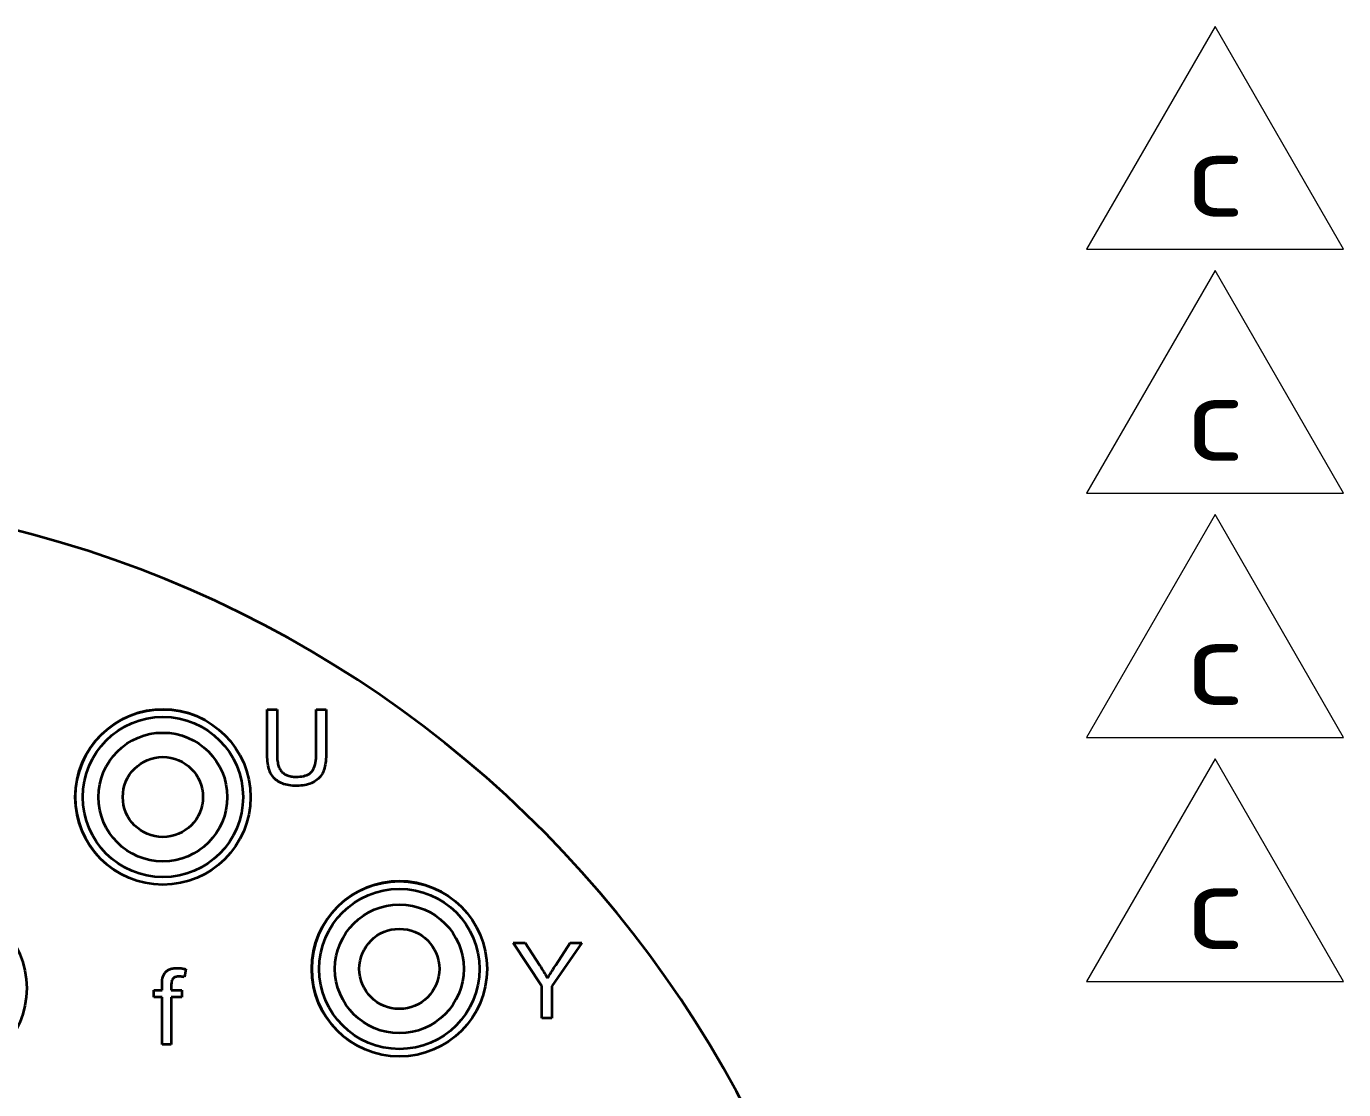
# Model space of a CAD drawing. Extents: x 23 to 472, y 3 to 294.
# Drawn here: x 153.63 to 173.35, y 117.02 to 132.94 of the extents above; entities that cross this region are included whole.
import ezdxf
from ezdxf.enums import TextEntityAlignment as Align

# ---------------------------------------------------------------- set-up
doc = ezdxf.new("R2010")
doc.units = 0
doc.layers.get('0').update_dxf_attribs({"lineweight": 13})
doc.styles.get("Standard").update_dxf_attribs({"font": 'isocp.shx'})

# ---------------------------------------------------------------- blocks, each defined once
blk = doc.blocks.new('BLOCK4591')
at = {"color": 3, "lineweight": 13}
blk.add_lwpolyline([(77.058, 55.748), (84.758, 55.748), (80.908, 62.417)], close=True, dxfattribs=at)
blk.add_text('c', height=2.6, dxfattribs=at).set_placement((80, 56.712), (81.816, 56.712), align=Align.FIT)
blk = doc.blocks.new('BLOCK4592')
at = {"color": 3, "lineweight": 13}
blk.add_lwpolyline([(77.058, 48.438), (84.758, 48.438), (80.908, 55.106)], close=True, dxfattribs=at)
blk.add_text('c', height=2.6, dxfattribs=at).set_placement((80, 49.401), (81.816, 49.401), align=Align.FIT)
blk = doc.blocks.new('BLOCK4593')
at = {"color": 3, "lineweight": 13}
blk.add_lwpolyline([(77.058, 41.127), (84.758, 41.127), (80.908, 47.796)], close=True, dxfattribs=at)
blk.add_text('c', height=2.6, dxfattribs=at).set_placement((80, 42.091), (81.816, 42.091), align=Align.FIT)
blk = doc.blocks.new('BLOCK4594')
at = {"color": 3, "lineweight": 13}
blk.add_lwpolyline([(77.058, 33.816), (84.758, 33.816), (80.908, 40.485)], close=True, dxfattribs=at)
blk.add_text('c', height=2.6, dxfattribs=at).set_placement((80, 34.78), (81.816, 34.78), align=Align.FIT)

msp = doc.modelspace()

# ---------------------------------------------------------------- linework, layer by layer
at = {"color": 7, "lineweight": 35, "ltscale": 0.003722}
for p, q in [((157.2314, 122.7146), (157.3802, 122.7146)), ((157.9673, 122.7146), (158.1162, 122.7146)), ((161.4955, 118.0932), (161.3466, 118.0932))]:
    msp.add_line(p, q, dxfattribs=at)
at = {"color": 7, "lineweight": 35, "ltscale": 0.016249}
for p, q in [((157.2314, 122.0647), (157.2314, 122.7146)), ((158.1162, 122.7146), (158.1162, 122.0647))]:
    msp.add_line(p, q, dxfattribs=at)
at = {"color": 7, "lineweight": 35, "ltscale": 0.01623}
for p, q in [((157.3802, 122.7146), (157.3802, 122.0654)), ((157.9673, 122.0654), (157.9673, 122.7146))]:
    msp.add_line(p, q, dxfattribs=at)
at = {"color": 7, "lineweight": 35, "ltscale": 0.000875261}
msp.add_line((157.2318, 122.0297), (157.2314, 122.0647), dxfattribs=at)
at = {"color": 7, "lineweight": 35, "ltscale": 0.000838025}
msp.add_line((157.2331, 121.9962), (157.2318, 122.0297), dxfattribs=at)
at = {"color": 7, "lineweight": 35, "ltscale": 0.000801175}
msp.add_line((157.2352, 121.9642), (157.2331, 121.9962), dxfattribs=at)
at = {"color": 7, "lineweight": 35, "ltscale": 0.000765594}
msp.add_line((157.2383, 121.9337), (157.2352, 121.9642), dxfattribs=at)
at = {"color": 7, "lineweight": 35, "ltscale": 0.000730276}
msp.add_line((157.2421, 121.9048), (157.2383, 121.9337), dxfattribs=at)
at = {"color": 7, "lineweight": 35, "ltscale": 0.000696182}
msp.add_line((157.2468, 121.8773), (157.2421, 121.9048), dxfattribs=at)
at = {"color": 7, "lineweight": 35, "ltscale": 0.000663437}
msp.add_line((157.2524, 121.8514), (157.2468, 121.8773), dxfattribs=at)
at = {"color": 7, "lineweight": 35, "ltscale": 0.000713564}
msp.add_line((157.3802, 122.0654), (157.3805, 122.0369), dxfattribs=at)
at = {"color": 7, "lineweight": 35, "ltscale": 0.000675512}
msp.add_line((157.3805, 122.0369), (157.3813, 122.0099), dxfattribs=at)
at = {"color": 7, "lineweight": 35, "ltscale": 0.000637192}
msp.add_line((157.3813, 122.0099), (157.3827, 121.9844), dxfattribs=at)
at = {"color": 7, "lineweight": 35, "ltscale": 0.000599862}
msp.add_line((157.3827, 121.9844), (157.3846, 121.9605), dxfattribs=at)
at = {"color": 7, "lineweight": 35, "ltscale": 0.000562671}
msp.add_line((157.3846, 121.9605), (157.3871, 121.9381), dxfattribs=at)
at = {"color": 7, "lineweight": 35, "ltscale": 0.000526074}
msp.add_line((157.3871, 121.9381), (157.3901, 121.9173), dxfattribs=at)
at = {"color": 7, "lineweight": 35, "ltscale": 0.000490397}
msp.add_line((157.3901, 121.9173), (157.3936, 121.898), dxfattribs=at)
at = {"color": 7, "lineweight": 35, "ltscale": 0.000455362}
msp.add_line((157.3936, 121.898), (157.3977, 121.8803), dxfattribs=at)
at = {"color": 7, "lineweight": 35, "ltscale": 0.000421083}
msp.add_line((157.3977, 121.8803), (157.4023, 121.8641), dxfattribs=at)
at = {"color": 7, "lineweight": 35, "ltscale": 0.000707742}
msp.add_line((157.9422, 121.8607), (157.9498, 121.888), dxfattribs=at)
at = {"color": 7, "lineweight": 35, "ltscale": 0.00076616}
msp.add_line((157.9498, 121.888), (157.9561, 121.918), dxfattribs=at)
at = {"color": 7, "lineweight": 35, "ltscale": 0.000827596}
msp.add_line((157.9561, 121.918), (157.961, 121.9507), dxfattribs=at)
at = {"color": 7, "lineweight": 35, "ltscale": 0.000891803}
msp.add_line((157.961, 121.9507), (157.9645, 121.9862), dxfattribs=at)
at = {"color": 7, "lineweight": 35, "ltscale": 0.000957289}
msp.add_line((157.9645, 121.9862), (157.9666, 122.0244), dxfattribs=at)
at = {"color": 7, "lineweight": 35, "ltscale": 0.001025}
msp.add_line((157.9666, 122.0244), (157.9673, 122.0654), dxfattribs=at)
at = {"color": 7, "lineweight": 35, "ltscale": 0.000633184}
msp.add_line((158.1024, 121.8863), (158.0974, 121.8614), dxfattribs=at)
at = {"color": 7, "lineweight": 35, "ltscale": 0.000664482}
msp.add_line((158.1066, 121.9125), (158.1024, 121.8863), dxfattribs=at)
at = {"color": 7, "lineweight": 35, "ltscale": 0.000696021}
msp.add_line((158.11, 121.9402), (158.1066, 121.9125), dxfattribs=at)
at = {"color": 7, "lineweight": 35, "ltscale": 0.000728958}
msp.add_line((158.1127, 121.9692), (158.11, 121.9402), dxfattribs=at)
at = {"color": 7, "lineweight": 35, "ltscale": 0.000762242}
msp.add_line((158.1146, 121.9996), (158.1127, 121.9692), dxfattribs=at)
at = {"color": 7, "lineweight": 35, "ltscale": 0.000796181}
msp.add_line((158.1158, 122.0314), (158.1146, 121.9996), dxfattribs=at)
at = {"color": 7, "lineweight": 35, "ltscale": 0.000830604}
msp.add_line((158.1162, 122.0647), (158.1158, 122.0314), dxfattribs=at)
at = {"color": 7, "lineweight": 35, "ltscale": 0.000631448}
msp.add_line((157.2589, 121.8269), (157.2524, 121.8514), dxfattribs=at)
at = {"color": 7, "lineweight": 35, "ltscale": 0.000601242}
msp.add_line((157.2662, 121.804), (157.2589, 121.8269), dxfattribs=at)
at = {"color": 7, "lineweight": 35, "ltscale": 0.000572305}
msp.add_line((157.2743, 121.7826), (157.2662, 121.804), dxfattribs=at)
at = {"color": 7, "lineweight": 35, "ltscale": 0.000553755}
msp.add_line((157.2835, 121.7625), (157.2743, 121.7826), dxfattribs=at)
at = {"color": 7, "lineweight": 35, "ltscale": 0.000544541}
msp.add_line((157.2938, 121.7433), (157.2835, 121.7625), dxfattribs=at)
at = {"color": 7, "lineweight": 35, "ltscale": 0.000538101}
msp.add_line((157.3053, 121.7251), (157.2938, 121.7433), dxfattribs=at)
at = {"color": 7, "lineweight": 35, "ltscale": 0.00053383}
msp.add_line((157.3179, 121.7079), (157.3053, 121.7251), dxfattribs=at)
at = {"color": 7, "lineweight": 35, "ltscale": 0.000532871}
msp.add_line((157.3317, 121.6916), (157.3179, 121.7079), dxfattribs=at)
at = {"color": 7, "lineweight": 35, "ltscale": 0.000533907}
msp.add_line((157.3466, 121.6763), (157.3317, 121.6916), dxfattribs=at)
at = {"color": 7, "lineweight": 35, "ltscale": 0.000388917}
msp.add_line((157.4023, 121.8641), (157.4075, 121.8494), dxfattribs=at)
at = {"color": 7, "lineweight": 35, "ltscale": 0.000369204}
msp.add_line((157.4075, 121.8494), (157.4133, 121.8358), dxfattribs=at)
at = {"color": 7, "lineweight": 35, "ltscale": 0.000363389}
msp.add_line((157.4133, 121.8358), (157.4199, 121.8229), dxfattribs=at)
at = {"color": 7, "lineweight": 35, "ltscale": 0.00035873}
msp.add_line((157.4199, 121.8229), (157.4274, 121.8106), dxfattribs=at)
at = {"color": 7, "lineweight": 35, "ltscale": 0.000356313}
msp.add_line((157.4274, 121.8106), (157.4355, 121.7989), dxfattribs=at)
at = {"color": 7, "lineweight": 35, "ltscale": 0.000355275}
msp.add_line((157.4355, 121.7989), (157.4445, 121.7879), dxfattribs=at)
at = {"color": 7, "lineweight": 35, "ltscale": 0.000356231}
msp.add_line((157.4445, 121.7879), (157.4543, 121.7775), dxfattribs=at)
at = {"color": 7, "lineweight": 35, "ltscale": 0.000358961}
msp.add_line((157.4543, 121.7775), (157.4648, 121.7678), dxfattribs=at)
at = {"color": 7, "lineweight": 35, "ltscale": 0.00036322}
msp.add_line((157.4648, 121.7678), (157.4761, 121.7587), dxfattribs=at)
at = {"color": 7, "lineweight": 35, "ltscale": 0.000369313}
msp.add_line((157.4761, 121.7587), (157.4882, 121.7502), dxfattribs=at)
at = {"color": 7, "lineweight": 35, "ltscale": 0.000377087}
msp.add_line((157.4882, 121.7502), (157.5011, 121.7424), dxfattribs=at)
at = {"color": 7, "lineweight": 35, "ltscale": 0.000383406}
msp.add_line((157.5011, 121.7424), (157.5147, 121.7352), dxfattribs=at)
at = {"color": 7, "lineweight": 35, "ltscale": 0.000388641}
msp.add_line((157.5147, 121.7352), (157.5289, 121.7288), dxfattribs=at)
at = {"color": 7, "lineweight": 35, "ltscale": 0.000394825}
msp.add_line((157.5289, 121.7288), (157.5436, 121.7232), dxfattribs=at)
at = {"color": 7, "lineweight": 35, "ltscale": 0.000402378}
msp.add_line((157.5436, 121.7232), (157.5589, 121.7183), dxfattribs=at)
at = {"color": 7, "lineweight": 35, "ltscale": 0.000411713}
msp.add_line((157.5589, 121.7183), (157.5749, 121.7142), dxfattribs=at)
at = {"color": 7, "lineweight": 35, "ltscale": 0.000421711}
msp.add_line((157.5749, 121.7142), (157.5914, 121.7108), dxfattribs=at)
at = {"color": 7, "lineweight": 35, "ltscale": 0.000433052}
msp.add_line((157.5914, 121.7108), (157.6085, 121.7081), dxfattribs=at)
at = {"color": 7, "lineweight": 35, "ltscale": 0.000445075}
msp.add_line((157.6085, 121.7081), (157.6262, 121.7063), dxfattribs=at)
at = {"color": 7, "lineweight": 35, "ltscale": 0.000458357}
msp.add_line((157.6262, 121.7063), (157.6445, 121.7051), dxfattribs=at)
at = {"color": 7, "lineweight": 35, "ltscale": 0.000472163}
msp.add_line((157.6445, 121.7051), (157.6634, 121.7047), dxfattribs=at)
at = {"color": 7, "lineweight": 35, "ltscale": 0.000797861}
msp.add_line((157.6634, 121.7047), (157.6953, 121.7055), dxfattribs=at)
at = {"color": 7, "lineweight": 35, "ltscale": 0.000752543}
msp.add_line((157.6953, 121.7055), (157.7253, 121.7077), dxfattribs=at)
at = {"color": 7, "lineweight": 35, "ltscale": 0.000709079}
msp.add_line((157.7253, 121.7077), (157.7535, 121.7115), dxfattribs=at)
at = {"color": 7, "lineweight": 35, "ltscale": 0.000668817}
msp.add_line((157.7535, 121.7115), (157.7797, 121.7167), dxfattribs=at)
at = {"color": 7, "lineweight": 35, "ltscale": 0.000631144}
msp.add_line((157.7797, 121.7167), (157.804, 121.7234), dxfattribs=at)
at = {"color": 7, "lineweight": 35, "ltscale": 0.00059781}
msp.add_line((157.804, 121.7234), (157.8265, 121.7315), dxfattribs=at)
at = {"color": 7, "lineweight": 35, "ltscale": 0.000568506}
msp.add_line((157.8265, 121.7315), (157.8471, 121.7412), dxfattribs=at)
at = {"color": 7, "lineweight": 35, "ltscale": 0.000544148}
msp.add_line((157.8471, 121.7412), (157.8658, 121.7524), dxfattribs=at)
at = {"color": 7, "lineweight": 35, "ltscale": 0.000525853}
msp.add_line((157.8658, 121.7524), (157.8826, 121.765), dxfattribs=at)
at = {"color": 7, "lineweight": 35, "ltscale": 0.000513843}
msp.add_line((157.8826, 121.765), (157.8975, 121.7792), dxfattribs=at)
at = {"color": 7, "lineweight": 35, "ltscale": 0.000524621}
msp.add_line((157.8975, 121.7792), (157.9107, 121.7955), dxfattribs=at)
at = {"color": 7, "lineweight": 35, "ltscale": 0.000560226}
msp.add_line((157.9107, 121.7955), (157.9226, 121.8145), dxfattribs=at)
at = {"color": 7, "lineweight": 35, "ltscale": 0.000603727}
msp.add_line((157.9226, 121.8145), (157.9331, 121.8362), dxfattribs=at)
at = {"color": 7, "lineweight": 35, "ltscale": 0.000653209}
msp.add_line((157.9331, 121.8362), (157.9422, 121.8607), dxfattribs=at)
at = {"color": 7, "lineweight": 35, "ltscale": 0.000544906}
msp.add_line((158.0095, 121.689), (157.9938, 121.6739), dxfattribs=at)
at = {"color": 7, "lineweight": 35, "ltscale": 0.000536678}
msp.add_line((158.024, 121.7048), (158.0095, 121.689), dxfattribs=at)
at = {"color": 7, "lineweight": 35, "ltscale": 0.000530955}
msp.add_line((158.0372, 121.7215), (158.024, 121.7048), dxfattribs=at)
at = {"color": 7, "lineweight": 35, "ltscale": 0.000527041}
msp.add_line((158.0492, 121.7388), (158.0372, 121.7215), dxfattribs=at)
at = {"color": 7, "lineweight": 35, "ltscale": 0.000526387}
msp.add_line((158.06, 121.7569), (158.0492, 121.7388), dxfattribs=at)
at = {"color": 7, "lineweight": 35, "ltscale": 0.000527664}
msp.add_line((158.0695, 121.7757), (158.06, 121.7569), dxfattribs=at)
at = {"color": 7, "lineweight": 35, "ltscale": 0.00053166}
msp.add_line((158.0778, 121.7953), (158.0695, 121.7757), dxfattribs=at)
at = {"color": 7, "lineweight": 35, "ltscale": 0.000547363}
msp.add_line((158.0851, 121.8159), (158.0778, 121.7953), dxfattribs=at)
at = {"color": 7, "lineweight": 35, "ltscale": 0.000574917}
msp.add_line((158.0916, 121.838), (158.0851, 121.8159), dxfattribs=at)
at = {"color": 7, "lineweight": 35, "ltscale": 0.000603642}
msp.add_line((158.0974, 121.8614), (158.0916, 121.838), dxfattribs=at)
at = {"color": 7, "lineweight": 35, "ltscale": 0.000538233}
msp.add_line((157.3627, 121.662), (157.3466, 121.6763), dxfattribs=at)
at = {"color": 7, "lineweight": 35, "ltscale": 0.000544515}
msp.add_line((157.3799, 121.6487), (157.3627, 121.662), dxfattribs=at)
at = {"color": 7, "lineweight": 35, "ltscale": 0.000553713}
msp.add_line((157.3983, 121.6363), (157.3799, 121.6487), dxfattribs=at)
at = {"color": 7, "lineweight": 35, "ltscale": 0.000565145}
msp.add_line((157.4179, 121.6249), (157.3983, 121.6363), dxfattribs=at)
at = {"color": 7, "lineweight": 35, "ltscale": 0.000578197}
msp.add_line((157.4385, 121.6146), (157.4179, 121.6249), dxfattribs=at)
at = {"color": 7, "lineweight": 35, "ltscale": 0.000592668}
msp.add_line((157.4604, 121.6053), (157.4385, 121.6146), dxfattribs=at)
at = {"color": 7, "lineweight": 35, "ltscale": 0.000610098}
msp.add_line((157.4833, 121.5971), (157.4604, 121.6053), dxfattribs=at)
at = {"color": 7, "lineweight": 35, "ltscale": 0.000628766}
msp.add_line((157.5075, 121.5901), (157.4833, 121.5971), dxfattribs=at)
at = {"color": 7, "lineweight": 35, "ltscale": 0.000649527}
msp.add_line((157.5328, 121.5841), (157.5075, 121.5901), dxfattribs=at)
at = {"color": 7, "lineweight": 35, "ltscale": 0.0006722}
msp.add_line((157.5592, 121.5792), (157.5328, 121.5841), dxfattribs=at)
at = {"color": 7, "lineweight": 35, "ltscale": 0.000696342}
msp.add_line((157.5868, 121.5754), (157.5592, 121.5792), dxfattribs=at)
at = {"color": 7, "lineweight": 35, "ltscale": 0.000721625}
msp.add_line((157.6155, 121.5726), (157.5868, 121.5754), dxfattribs=at)
at = {"color": 7, "lineweight": 35, "ltscale": 0.000748419}
msp.add_line((157.6454, 121.571), (157.6155, 121.5726), dxfattribs=at)
at = {"color": 7, "lineweight": 35, "ltscale": 0.000776029}
msp.add_line((157.6765, 121.5705), (157.6454, 121.571), dxfattribs=at)
at = {"color": 7, "lineweight": 35, "ltscale": 0.000798074}
msp.add_line((157.7084, 121.5711), (157.6765, 121.5705), dxfattribs=at)
at = {"color": 7, "lineweight": 35, "ltscale": 0.000767917}
msp.add_line((157.739, 121.573), (157.7084, 121.5711), dxfattribs=at)
at = {"color": 7, "lineweight": 35, "ltscale": 0.000739419}
msp.add_line((157.7684, 121.5761), (157.739, 121.573), dxfattribs=at)
at = {"color": 7, "lineweight": 35, "ltscale": 0.000712575}
msp.add_line((157.7966, 121.5805), (157.7684, 121.5761), dxfattribs=at)
at = {"color": 7, "lineweight": 35, "ltscale": 0.000687189}
msp.add_line((157.8235, 121.5861), (157.7966, 121.5805), dxfattribs=at)
at = {"color": 7, "lineweight": 35, "ltscale": 0.000664087}
msp.add_line((157.8492, 121.593), (157.8235, 121.5861), dxfattribs=at)
at = {"color": 7, "lineweight": 35, "ltscale": 0.000643172}
msp.add_line((157.8736, 121.6011), (157.8492, 121.593), dxfattribs=at)
at = {"color": 7, "lineweight": 35, "ltscale": 0.000624531}
msp.add_line((157.8967, 121.6105), (157.8736, 121.6011), dxfattribs=at)
at = {"color": 7, "lineweight": 35, "ltscale": 0.000608694}
msp.add_line((157.9186, 121.6211), (157.8967, 121.6105), dxfattribs=at)
at = {"color": 7, "lineweight": 35, "ltscale": 0.000595858}
msp.add_line((157.9393, 121.633), (157.9186, 121.6211), dxfattribs=at)
at = {"color": 7, "lineweight": 35, "ltscale": 0.000582276}
msp.add_line((157.9587, 121.6459), (157.9393, 121.633), dxfattribs=at)
at = {"color": 7, "lineweight": 35, "ltscale": 0.000567911}
msp.add_line((157.9769, 121.6595), (157.9587, 121.6459), dxfattribs=at)
at = {"color": 7, "lineweight": 35, "ltscale": 0.00055539}
msp.add_line((157.9938, 121.6739), (157.9769, 121.6595), dxfattribs=at)
at = {"color": 7, "lineweight": 35, "ltscale": 0.004528}
msp.add_line((160.9131, 119.2182), (161.0942, 119.2182), dxfattribs=at)
at = {"color": 7, "lineweight": 35, "ltscale": 0.019501}
msp.add_line((161.3466, 118.5697), (160.9131, 119.2182), dxfattribs=at)
at = {"color": 7, "lineweight": 35, "ltscale": 0.010131}
msp.add_line((161.0942, 119.2182), (161.3159, 118.879), dxfattribs=at)
at = {"color": 7, "lineweight": 35, "ltscale": 0.019717}
msp.add_line((161.9444, 119.2182), (161.4955, 118.5697), dxfattribs=at)
at = {"color": 7, "lineweight": 35, "ltscale": 0.009902}
msp.add_line((161.5531, 118.8874), (161.771, 119.2182), dxfattribs=at)
at = {"color": 7, "lineweight": 35, "ltscale": 0.004336}
msp.add_line((161.771, 119.2182), (161.9444, 119.2182), dxfattribs=at)
at = {"color": 7, "lineweight": 35, "ltscale": 0.000221401}
msp.add_line((155.6714, 118.7127), (155.6742, 118.7211), dxfattribs=at)
at = {"color": 7, "lineweight": 35, "ltscale": 0.000284499}
msp.add_line((155.6742, 118.7211), (155.6785, 118.7316), dxfattribs=at)
at = {"color": 7, "lineweight": 35, "ltscale": 0.000281257}
msp.add_line((155.6785, 118.7316), (155.6834, 118.7418), dxfattribs=at)
at = {"color": 7, "lineweight": 35, "ltscale": 0.00027942}
msp.add_line((155.6834, 118.7418), (155.6889, 118.7515), dxfattribs=at)
at = {"color": 7, "lineweight": 35, "ltscale": 0.000278696}
msp.add_line((155.6889, 118.7515), (155.695, 118.7608), dxfattribs=at)
at = {"color": 7, "lineweight": 35, "ltscale": 0.000279057}
msp.add_line((155.695, 118.7608), (155.7017, 118.7697), dxfattribs=at)
at = {"color": 7, "lineweight": 35, "ltscale": 0.000280778}
msp.add_line((155.7017, 118.7697), (155.709, 118.7782), dxfattribs=at)
at = {"color": 7, "lineweight": 35, "ltscale": 0.00028325}
msp.add_line((155.709, 118.7782), (155.717, 118.7863), dxfattribs=at)
at = {"color": 7, "lineweight": 35, "ltscale": 0.000287447}
msp.add_line((155.717, 118.7863), (155.7255, 118.794), dxfattribs=at)
at = {"color": 7, "lineweight": 35, "ltscale": 0.000292182}
msp.add_line((155.7255, 118.794), (155.7346, 118.8013), dxfattribs=at)
at = {"color": 7, "lineweight": 35, "ltscale": 0.000298289}
msp.add_line((155.7346, 118.8013), (155.7444, 118.8082), dxfattribs=at)
at = {"color": 7, "lineweight": 35, "ltscale": 0.000305686}
msp.add_line((155.7444, 118.8082), (155.7548, 118.8145), dxfattribs=at)
at = {"color": 7, "lineweight": 35, "ltscale": 0.00031527}
msp.add_line((155.7548, 118.8145), (155.7661, 118.8202), dxfattribs=at)
at = {"color": 7, "lineweight": 35, "ltscale": 0.000326706}
msp.add_line((155.7661, 118.8202), (155.7782, 118.8252), dxfattribs=at)
at = {"color": 7, "lineweight": 35, "ltscale": 0.000339636}
msp.add_line((155.7782, 118.8252), (155.791, 118.8295), dxfattribs=at)
at = {"color": 7, "lineweight": 35, "ltscale": 0.000354007}
msp.add_line((155.791, 118.8295), (155.8047, 118.8332), dxfattribs=at)
at = {"color": 7, "lineweight": 35, "ltscale": 0.000369945}
msp.add_line((155.8047, 118.8332), (155.8192, 118.8362), dxfattribs=at)
at = {"color": 7, "lineweight": 35, "ltscale": 0.000386668}
msp.add_line((155.8192, 118.8362), (155.8345, 118.8386), dxfattribs=at)
at = {"color": 7, "lineweight": 35, "ltscale": 0.000404426}
msp.add_line((155.8345, 118.8386), (155.8506, 118.8402), dxfattribs=at)
at = {"color": 7, "lineweight": 35, "ltscale": 0.000423301}
msp.add_line((155.8506, 118.8402), (155.8675, 118.8412), dxfattribs=at)
at = {"color": 7, "lineweight": 35, "ltscale": 0.000442672}
msp.add_line((155.8675, 118.8412), (155.8852, 118.8416), dxfattribs=at)
at = {"color": 7, "lineweight": 35, "ltscale": 0.000294714}
msp.add_line((155.8852, 118.8416), (155.897, 118.8414), dxfattribs=at)
at = {"color": 7, "lineweight": 35, "ltscale": 0.000301151}
msp.add_line((155.897, 118.8414), (155.909, 118.841), dxfattribs=at)
at = {"color": 7, "lineweight": 35, "ltscale": 0.000307474}
msp.add_line((155.909, 118.841), (155.9213, 118.8403), dxfattribs=at)
at = {"color": 7, "lineweight": 35, "ltscale": 0.000313937}
msp.add_line((155.9213, 118.8403), (155.9338, 118.8394), dxfattribs=at)
at = {"color": 7, "lineweight": 35, "ltscale": 0.000320785}
msp.add_line((155.9338, 118.8394), (155.9466, 118.8381), dxfattribs=at)
at = {"color": 7, "lineweight": 35, "ltscale": 0.000327511}
msp.add_line((155.9466, 118.8381), (155.9596, 118.8366), dxfattribs=at)
at = {"color": 7, "lineweight": 35, "ltscale": 0.000334623}
msp.add_line((155.9596, 118.8366), (155.9729, 118.8348), dxfattribs=at)
at = {"color": 7, "lineweight": 35, "ltscale": 0.000341543}
msp.add_line((155.9729, 118.8348), (155.9864, 118.8327), dxfattribs=at)
at = {"color": 7, "lineweight": 35, "ltscale": 0.000348859}
msp.add_line((155.9864, 118.8327), (156.0001, 118.8304), dxfattribs=at)
at = {"color": 7, "lineweight": 35, "ltscale": 0.003056}
msp.add_line((156.0141, 118.8277), (155.9934, 118.7073), dxfattribs=at)
at = {"color": 7, "lineweight": 35, "ltscale": 0.000356044}
msp.add_line((156.0001, 118.8304), (156.0141, 118.8277), dxfattribs=at)
at = {"color": 7, "lineweight": 35, "ltscale": 0.00056498}
msp.add_line((161.3159, 118.879), (161.3281, 118.86), dxfattribs=at)
at = {"color": 7, "lineweight": 35, "ltscale": 0.000562852}
msp.add_line((161.3281, 118.86), (161.3402, 118.8409), dxfattribs=at)
at = {"color": 7, "lineweight": 35, "ltscale": 0.000560554}
msp.add_line((161.3402, 118.8409), (161.352, 118.8219), dxfattribs=at)
at = {"color": 7, "lineweight": 35, "ltscale": 0.000558305}
msp.add_line((161.352, 118.8219), (161.3637, 118.8029), dxfattribs=at)
at = {"color": 7, "lineweight": 35, "ltscale": 0.000556223}
msp.add_line((161.3637, 118.8029), (161.3752, 118.7838), dxfattribs=at)
at = {"color": 7, "lineweight": 35, "ltscale": 0.000554004}
msp.add_line((161.3752, 118.7838), (161.3866, 118.7648), dxfattribs=at)
at = {"color": 7, "lineweight": 35, "ltscale": 0.000551817}
msp.add_line((161.3866, 118.7648), (161.3978, 118.7458), dxfattribs=at)
at = {"color": 7, "lineweight": 35, "ltscale": 0.000549671}
msp.add_line((161.3978, 118.7458), (161.4088, 118.7267), dxfattribs=at)
at = {"color": 7, "lineweight": 35, "ltscale": 0.000547517}
msp.add_line((161.4088, 118.7267), (161.4196, 118.7077), dxfattribs=at)
at = {"color": 7, "lineweight": 35, "ltscale": 0.000531309}
msp.add_line((161.4406, 118.7065), (161.4514, 118.7249), dxfattribs=at)
at = {"color": 7, "lineweight": 35, "ltscale": 0.000546199}
msp.add_line((161.4514, 118.7249), (161.4626, 118.7436), dxfattribs=at)
at = {"color": 7, "lineweight": 35, "ltscale": 0.000561622}
msp.add_line((161.4626, 118.7436), (161.4742, 118.7628), dxfattribs=at)
at = {"color": 7, "lineweight": 35, "ltscale": 0.000576406}
msp.add_line((161.4742, 118.7628), (161.4863, 118.7825), dxfattribs=at)
at = {"color": 7, "lineweight": 35, "ltscale": 0.000591629}
msp.add_line((161.4863, 118.7825), (161.4988, 118.8026), dxfattribs=at)
at = {"color": 7, "lineweight": 35, "ltscale": 0.00060668}
msp.add_line((161.4988, 118.8026), (161.5117, 118.8231), dxfattribs=at)
at = {"color": 7, "lineweight": 35, "ltscale": 0.000621938}
msp.add_line((161.5117, 118.8231), (161.5251, 118.8441), dxfattribs=at)
at = {"color": 7, "lineweight": 35, "ltscale": 0.000637018}
msp.add_line((161.5251, 118.8441), (161.5388, 118.8655), dxfattribs=at)
at = {"color": 7, "lineweight": 35, "ltscale": 0.000652316}
msp.add_line((161.5388, 118.8655), (161.5531, 118.8874), dxfattribs=at)
at = {"color": 7, "lineweight": 35, "ltscale": 0.000399992}
msp.add_line((155.6596, 118.5991), (155.6597, 118.6151), dxfattribs=at)
at = {"color": 7, "lineweight": 35, "ltscale": 0.002168}
msp.add_line((155.6596, 118.5123), (155.6596, 118.5991), dxfattribs=at)
at = {"color": 7, "lineweight": 35, "ltscale": 0.000378962}
msp.add_line((155.6597, 118.6151), (155.6602, 118.6302), dxfattribs=at)
at = {"color": 7, "lineweight": 35, "ltscale": 0.000358386}
msp.add_line((155.6602, 118.6302), (155.6609, 118.6445), dxfattribs=at)
at = {"color": 7, "lineweight": 35, "ltscale": 0.000337693}
msp.add_line((155.6609, 118.6445), (155.6619, 118.658), dxfattribs=at)
at = {"color": 7, "lineweight": 35, "ltscale": 0.000317263}
msp.add_line((155.6619, 118.658), (155.6632, 118.6706), dxfattribs=at)
at = {"color": 7, "lineweight": 35, "ltscale": 0.000297144}
msp.add_line((155.6632, 118.6706), (155.6648, 118.6824), dxfattribs=at)
at = {"color": 7, "lineweight": 35, "ltscale": 0.000277551}
msp.add_line((155.6648, 118.6824), (155.6667, 118.6933), dxfattribs=at)
at = {"color": 7, "lineweight": 35, "ltscale": 0.00025791}
msp.add_line((155.6667, 118.6933), (155.6689, 118.7034), dxfattribs=at)
at = {"color": 7, "lineweight": 35, "ltscale": 0.000239365}
msp.add_line((155.6689, 118.7034), (155.6714, 118.7127), dxfattribs=at)
at = {"color": 7, "lineweight": 35, "ltscale": 0.000356554}
msp.add_line((155.7972, 118.6018), (155.7969, 118.5876), dxfattribs=at)
at = {"color": 7, "lineweight": 35, "ltscale": 0.00188}
msp.add_line((155.7969, 118.5876), (155.7969, 118.5123), dxfattribs=at)
at = {"color": 7, "lineweight": 35, "ltscale": 0.000333867}
msp.add_line((155.798, 118.6151), (155.7972, 118.6018), dxfattribs=at)
at = {"color": 7, "lineweight": 35, "ltscale": 0.000311557}
msp.add_line((155.7993, 118.6275), (155.798, 118.6151), dxfattribs=at)
at = {"color": 7, "lineweight": 35, "ltscale": 0.000290022}
msp.add_line((155.8011, 118.639), (155.7993, 118.6275), dxfattribs=at)
at = {"color": 7, "lineweight": 35, "ltscale": 0.000269668}
msp.add_line((155.8035, 118.6495), (155.8011, 118.639), dxfattribs=at)
at = {"color": 7, "lineweight": 35, "ltscale": 0.000250011}
msp.add_line((155.8063, 118.6591), (155.8035, 118.6495), dxfattribs=at)
at = {"color": 7, "lineweight": 35, "ltscale": 0.00023229}
msp.add_line((155.8097, 118.6678), (155.8063, 118.6591), dxfattribs=at)
at = {"color": 7, "lineweight": 35, "ltscale": 0.000216226}
msp.add_line((155.8136, 118.6755), (155.8097, 118.6678), dxfattribs=at)
at = {"color": 7, "lineweight": 35, "ltscale": 0.000202512}
msp.add_line((155.8181, 118.6822), (155.8136, 118.6755), dxfattribs=at)
at = {"color": 7, "lineweight": 35, "ltscale": 0.000191408}
msp.add_line((155.823, 118.6881), (155.8181, 118.6822), dxfattribs=at)
at = {"color": 7, "lineweight": 35, "ltscale": 0.000189147}
msp.add_line((155.8286, 118.6932), (155.823, 118.6881), dxfattribs=at)
at = {"color": 7, "lineweight": 35, "ltscale": 0.000195093}
msp.add_line((155.835, 118.6978), (155.8286, 118.6932), dxfattribs=at)
at = {"color": 7, "lineweight": 35, "ltscale": 0.000202992}
msp.add_line((155.842, 118.7018), (155.835, 118.6978), dxfattribs=at)
at = {"color": 7, "lineweight": 35, "ltscale": 0.000213737}
msp.add_line((155.8498, 118.7053), (155.842, 118.7018), dxfattribs=at)
at = {"color": 7, "lineweight": 35, "ltscale": 0.000225571}
msp.add_line((155.8583, 118.7082), (155.8498, 118.7053), dxfattribs=at)
at = {"color": 7, "lineweight": 35, "ltscale": 0.000239556}
msp.add_line((155.8676, 118.7107), (155.8583, 118.7082), dxfattribs=at)
at = {"color": 7, "lineweight": 35, "ltscale": 0.000254689}
msp.add_line((155.8776, 118.7125), (155.8676, 118.7107), dxfattribs=at)
at = {"color": 7, "lineweight": 35, "ltscale": 0.000270727}
msp.add_line((155.8884, 118.7139), (155.8776, 118.7125), dxfattribs=at)
at = {"color": 7, "lineweight": 35, "ltscale": 0.000287688}
msp.add_line((155.8998, 118.7147), (155.8884, 118.7139), dxfattribs=at)
at = {"color": 7, "lineweight": 35, "ltscale": 0.00030534}
msp.add_line((155.9121, 118.7149), (155.8998, 118.7147), dxfattribs=at)
at = {"color": 7, "lineweight": 35, "ltscale": 0.000193117}
msp.add_line((155.9198, 118.7149), (155.9121, 118.7149), dxfattribs=at)
at = {"color": 7, "lineweight": 35, "ltscale": 0.000195496}
msp.add_line((155.9276, 118.7146), (155.9198, 118.7149), dxfattribs=at)
at = {"color": 7, "lineweight": 35, "ltscale": 0.000197645}
msp.add_line((155.9355, 118.7143), (155.9276, 118.7146), dxfattribs=at)
at = {"color": 7, "lineweight": 35, "ltscale": 0.000200439}
msp.add_line((155.9435, 118.7137), (155.9355, 118.7143), dxfattribs=at)
at = {"color": 7, "lineweight": 35, "ltscale": 0.000202983}
msp.add_line((155.9516, 118.713), (155.9435, 118.7137), dxfattribs=at)
at = {"color": 7, "lineweight": 35, "ltscale": 0.000205675}
msp.add_line((155.9598, 118.7122), (155.9516, 118.713), dxfattribs=at)
at = {"color": 7, "lineweight": 35, "ltscale": 0.000208043}
msp.add_line((155.968, 118.7112), (155.9598, 118.7122), dxfattribs=at)
at = {"color": 7, "lineweight": 35, "ltscale": 0.000211143}
msp.add_line((155.9764, 118.71), (155.968, 118.7112), dxfattribs=at)
at = {"color": 7, "lineweight": 35, "ltscale": 0.000213927}
msp.add_line((155.9848, 118.7087), (155.9764, 118.71), dxfattribs=at)
at = {"color": 7, "lineweight": 35, "ltscale": 0.00021678}
msp.add_line((155.9934, 118.7073), (155.9848, 118.7087), dxfattribs=at)
at = {"color": 7, "lineweight": 35, "ltscale": 0.011914}
for p, q in [((161.3466, 118.0932), (161.3466, 118.5697)), ((161.4955, 118.5697), (161.4955, 118.0932))]:
    msp.add_line(p, q, dxfattribs=at)
at = {"color": 7, "lineweight": 35, "ltscale": 0.000545543}
msp.add_line((161.4196, 118.7077), (161.4303, 118.6887), dxfattribs=at)
at = {"color": 7, "lineweight": 35, "ltscale": 0.000516335}
msp.add_line((161.4303, 118.6887), (161.4406, 118.7065), dxfattribs=at)
at = {"color": 7, "lineweight": 35, "ltscale": 0.00305}
for p, q in [((155.5376, 118.5123), (155.6596, 118.5123)), ((155.6596, 118.4049), (155.5376, 118.4049))]:
    msp.add_line(p, q, dxfattribs=at)
at = {"color": 7, "lineweight": 35, "ltscale": 0.002686}
for p, q in [((155.5376, 118.4049), (155.5376, 118.5123)), ((155.9558, 118.5123), (155.9558, 118.4049))]:
    msp.add_line(p, q, dxfattribs=at)
at = {"color": 7, "lineweight": 35, "ltscale": 0.017689}
for p, q in [((155.6596, 117.6974), (155.6596, 118.4049)), ((155.7969, 118.4049), (155.7969, 117.6974))]:
    msp.add_line(p, q, dxfattribs=at)
at = {"color": 7, "lineweight": 35, "ltscale": 0.003971}
for p, q in [((155.7969, 118.5123), (155.9558, 118.5123)), ((155.9558, 118.4049), (155.7969, 118.4049))]:
    msp.add_line(p, q, dxfattribs=at)
at = {"color": 7, "lineweight": 35, "ltscale": 0.003434}
msp.add_line((155.7969, 117.6974), (155.6596, 117.6974), dxfattribs=at)
at = {"color": 7, "lineweight": 35}
for centre, radius in [((155.6717, 121.4026), 1.3125), ((155.6717, 121.4026), 1.2), ((155.6717, 121.4026), 0.9638), ((155.6717, 121.4026), 0.6), ((159.2118, 118.8298), 1.3125), ((159.2118, 118.8298), 1.2), ((152.3198, 118.5405), 1.3125), ((159.2118, 118.8298), 0.9638), ((159.2118, 118.8298), 0.6)]:
    msp.add_circle(centre, radius, dxfattribs=at)
for centre, radius, start, end in [((149.3198, 108.9405), 16.9688, 92.27977, 447.72023), ((155.6717, 121.4026), 1.3125, 61.35211, 241.35211), ((159.2118, 118.8298), 1.3125, 61.35211, 241.35211)]:
    msp.add_arc(centre, radius, start, end, dxfattribs=at)

# ---------------------------------------------------------------- block references
at = {"lineweight": 0, "xscale": 0.5, "yscale": 0.5, "zscale": 0.5}
for name in ['BLOCK4591', 'BLOCK4592', 'BLOCK4593', 'BLOCK4594']:
    msp.add_blockref(name, (130.9693, 101.7328), dxfattribs=at)

doc.saveas('drawing.dxf')
